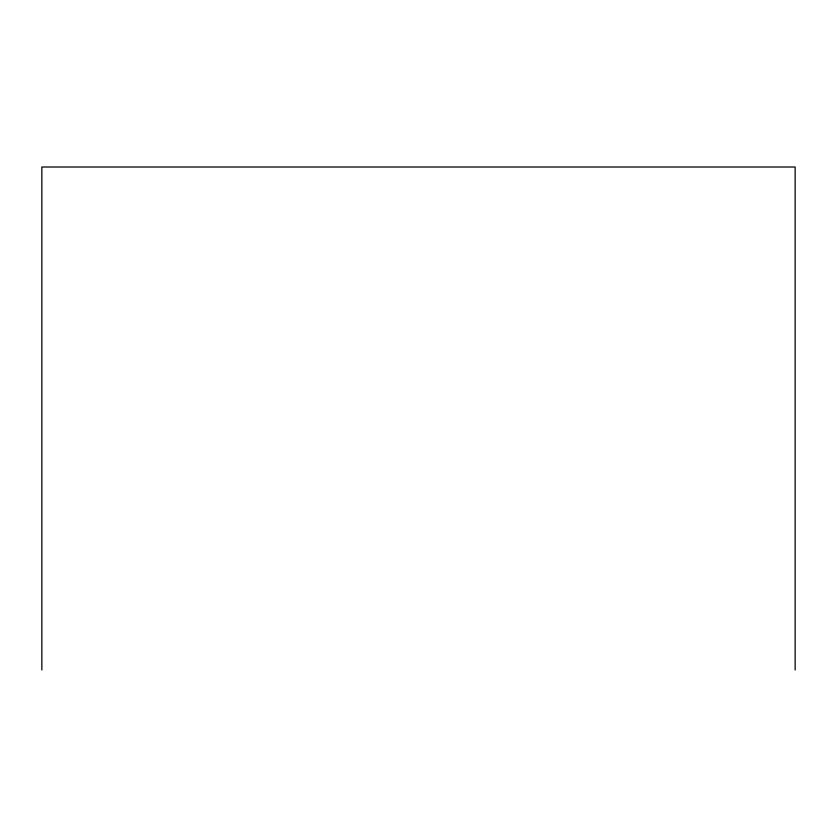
<?xml version="1.0" encoding="UTF-8"?>
<svg xmlns="http://www.w3.org/2000/svg" width="837" height="837" viewBox="0 0 837 837"><rect width="100%" height="100%" fill="white"/><g stroke="black" fill="none" stroke-linecap="round" stroke-linejoin="round"><path stroke-width="1.26" d="M795.15 669.987L795.15 167.013L41.85 167.013L41.85 669.987"/></g></svg>
